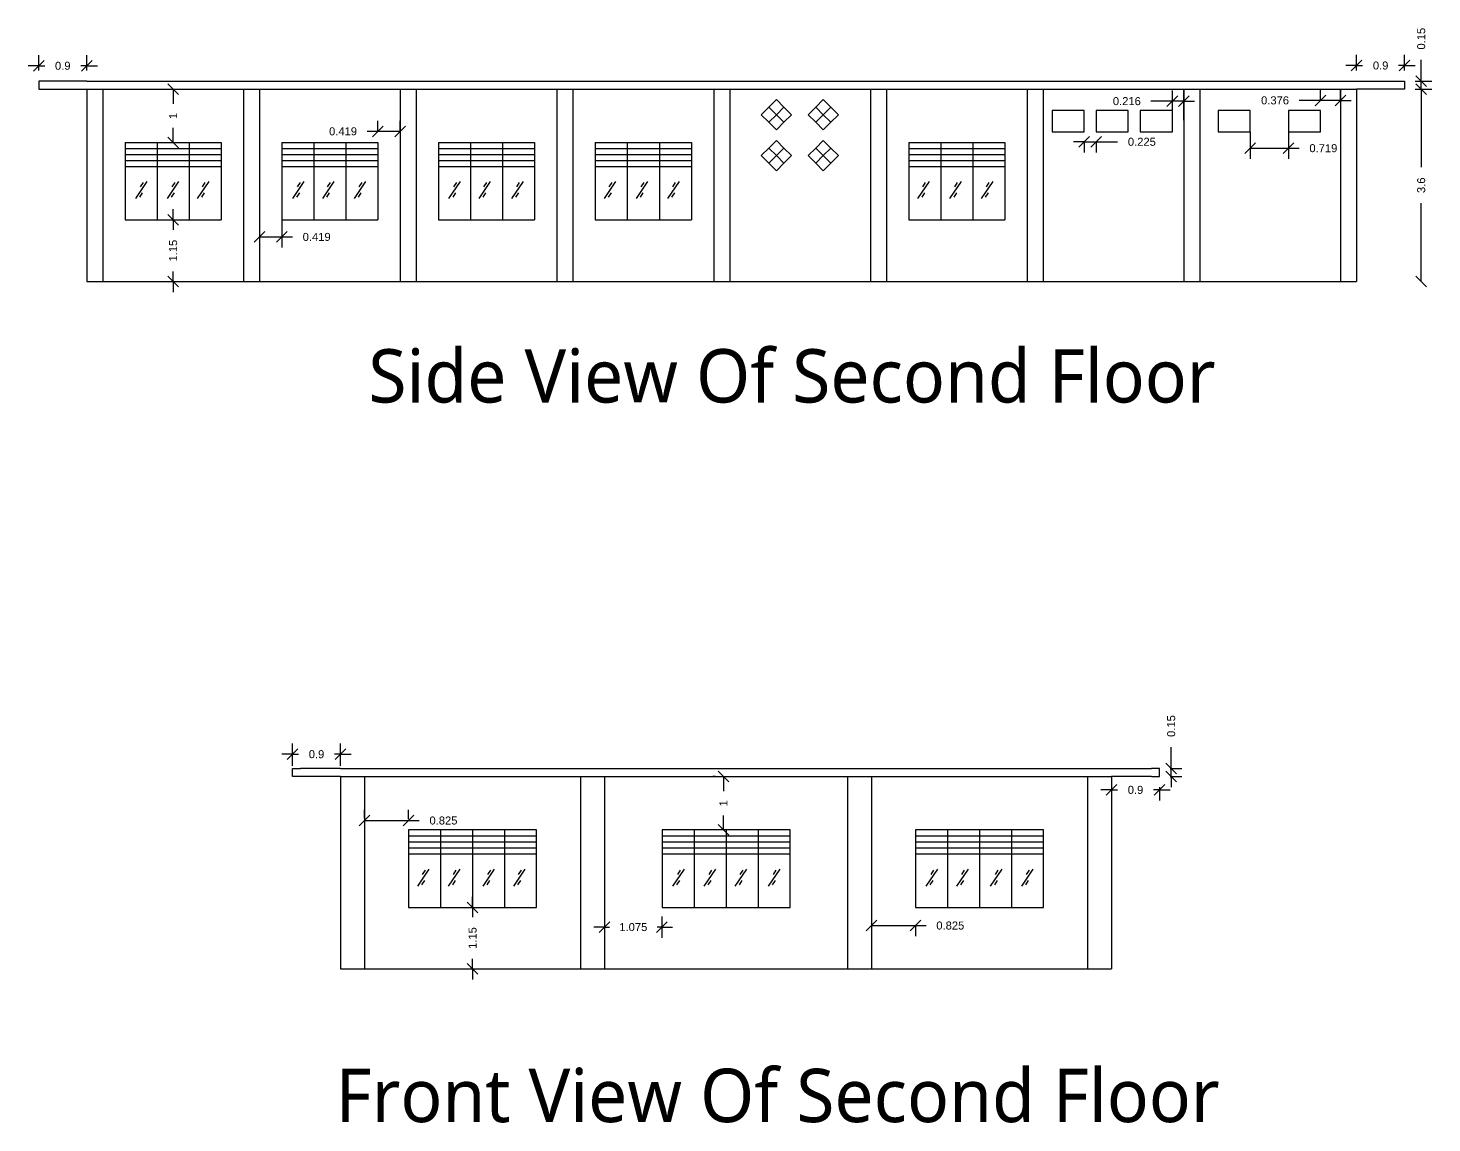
# Model space of a CAD drawing. Header units: millimetres. Extents: x 53849.2 to 53875.5, y 20238 to 20281.9.
# Drawn here: x 53849.21 to 53875.52, y 20237.97 to 20258.48 of the extents above; entities that cross this region are included whole.
import ezdxf

# ---------------------------------------------------------------- set-up
doc = ezdxf.new("R2010")
doc.units = ezdxf.units.MM
doc.styles.add('Annotative', font='arial.ttf')
doc.styles.get("Standard").update_dxf_attribs({"font": 'arial.ttf'})
doc.dimstyles.new('Dim 2', dxfattribs={"dimtxt": 0.15, "dimasz": 0.2, "dimexe": 0.2, "dimexo": 0.2, "dimgap": 0.2, "dimtad": 0, "dimdec": 3, "dimdsep": 46, "dimtxsty": 'Annotative', "dimblk": 'OBLIQUE', "dimcen": 1, "dimadec": 0, "dimazin": 0, "dimtfac": 1, "dimtdec": 3, "dimtmove": 0, "dimatfit": 3, "dimfxl": 1, "dimarcsym": 0})

# ---------------------------------------------------------------- blocks, each defined once
blk = doc.blocks.new('_Oblique')
at = {"color": 0, "linetype": 'ByBlock', "lineweight": -2}
blk.add_line((-0.5, -0.5), (0.5, 0.5), dxfattribs=at)
blk = doc.blocks.new('*D83')
at = {"color": 0, "lineweight": -2, "transparency": 16777216}
for p, q in [((53851.925, 20254.882), (53851.925, 20255.082)), ((53851.925, 20254.882), (53851.925, 20254.696)), ((53851.925, 20253.732), (53851.925, 20253.919)), ((53851.925, 20253.732), (53851.925, 20253.532))]:
    blk.add_line(p, q, dxfattribs=at)
at = {"layer": 'Defpoints', "color": 0, "transparency": 16777216}
for p in [(53851.925, 20254.882), (53851.925, 20253.732), (53851.925, 20253.732)]:
    blk.add_point(p, dxfattribs=at)
at = {"color": 0, "lineweight": -2, "transparency": 16777216, "xscale": 0.2, "yscale": 0.2, "zscale": 0.2}
for p, rotation in [((53851.925, 20254.882), 270), ((53851.925, 20253.732), 90)]:
    blk.add_blockref('_Oblique', p, dxfattribs=dict(at, rotation=rotation))
at = {"color": 0, "transparency": 16777216, "insert": (53851.925, 20254.307), "char_height": 0.15, "attachment_point": 5, "rotation": 90, "style": 'Annotative'}
blk.add_mtext('1.15', dxfattribs=at)
blk = doc.blocks.new('*D66')
at = {"color": 0, "lineweight": -2, "transparency": 16777216}
for p, q in [((53851.925, 20257.332), (53851.925, 20257.06)), ((53851.925, 20256.332), (53851.925, 20256.605))]:
    blk.add_line(p, q, dxfattribs=at)
at = {"layer": 'Defpoints', "color": 0, "transparency": 16777216}
for p in [(53851.925, 20257.332), (53851.925, 20257.332), (53851.925, 20256.332)]:
    blk.add_point(p, dxfattribs=at)
at = {"color": 0, "lineweight": -2, "transparency": 16777216, "xscale": 0.2, "yscale": 0.2, "zscale": 0.2}
for p, rotation in [((53851.925, 20257.332), 90), ((53851.925, 20256.332), 270)]:
    blk.add_blockref('_Oblique', p, dxfattribs=dict(at, rotation=rotation))
at = {"color": 0, "transparency": 16777216, "insert": (53851.925, 20256.832), "char_height": 0.15, "attachment_point": 5, "rotation": 90, "style": 'Annotative'}
blk.add_mtext('1', dxfattribs=at)
blk = doc.blocks.new('*D67')
at = {"color": 0, "lineweight": -2, "transparency": 16777216}
for p, q in [((53849.406, 20257.682), (53849.406, 20257.97)), ((53850.306, 20257.682), (53850.306, 20257.97)), ((53849.406, 20257.77), (53849.206, 20257.77)), ((53849.406, 20257.77), (53849.519, 20257.77)), ((53850.306, 20257.77), (53850.193, 20257.77)), ((53850.306, 20257.77), (53850.506, 20257.77))]:
    blk.add_line(p, q, dxfattribs=at)
at = {"layer": 'Defpoints', "color": 0, "transparency": 16777216}
for p in [(53849.406, 20257.77), (53849.406, 20257.482), (53850.306, 20257.482)]:
    blk.add_point(p, dxfattribs=at)
at = {"color": 0, "lineweight": -2, "transparency": 16777216, "xscale": 0.2, "yscale": 0.2, "zscale": 0.2}
blk.add_blockref('_Oblique', (53849.406, 20257.77), dxfattribs=at)
at = {"color": 0, "lineweight": -2, "transparency": 16777216, "xscale": 0.2, "yscale": 0.2, "zscale": 0.2, "rotation": 180}
blk.add_blockref('_Oblique', (53850.306, 20257.77), dxfattribs=at)
at = {"color": 0, "transparency": 16777216, "insert": (53849.856, 20257.77), "char_height": 0.15, "attachment_point": 5, "style": 'Annotative'}
blk.add_mtext('0.9', dxfattribs=at)
blk = doc.blocks.new('*D68')
at = {"color": 0, "lineweight": -2, "transparency": 16777216}
for p, q in [((53874.106, 20257.682), (53874.106, 20257.975)), ((53875.006, 20257.682), (53875.006, 20257.975)), ((53874.106, 20257.775), (53873.906, 20257.775)), ((53874.106, 20257.775), (53874.219, 20257.775)), ((53875.006, 20257.775), (53874.893, 20257.775)), ((53875.006, 20257.775), (53875.206, 20257.775))]:
    blk.add_line(p, q, dxfattribs=at)
at = {"layer": 'Defpoints', "color": 0, "transparency": 16777216}
for p in [(53875.006, 20257.775), (53874.106, 20257.482), (53875.006, 20257.482)]:
    blk.add_point(p, dxfattribs=at)
at = {"color": 0, "lineweight": -2, "transparency": 16777216, "xscale": 0.2, "yscale": 0.2, "zscale": 0.2}
blk.add_blockref('_Oblique', (53874.106, 20257.775), dxfattribs=at)
at = {"color": 0, "lineweight": -2, "transparency": 16777216, "xscale": 0.2, "yscale": 0.2, "zscale": 0.2, "rotation": 180}
blk.add_blockref('_Oblique', (53875.006, 20257.775), dxfattribs=at)
at = {"color": 0, "transparency": 16777216, "insert": (53874.556, 20257.775), "char_height": 0.15, "attachment_point": 5, "style": 'Annotative'}
blk.add_mtext('0.9', dxfattribs=at)
blk = doc.blocks.new('*D69')
at = {"color": 0, "lineweight": -2, "transparency": 16777216}
for p, q in [((53875.317, 20257.482), (53875.317, 20257.882)), ((53875.206, 20257.482), (53875.517, 20257.482)), ((53875.317, 20257.332), (53875.317, 20257.482)), ((53875.206, 20257.332), (53875.517, 20257.332)), ((53875.317, 20257.332), (53875.317, 20257.132))]:
    blk.add_line(p, q, dxfattribs=at)
at = {"layer": 'Defpoints', "color": 0, "transparency": 16777216}
for p in [(53875.006, 20257.482), (53875.317, 20257.482), (53875.006, 20257.332)]:
    blk.add_point(p, dxfattribs=at)
at = {"color": 0, "lineweight": -2, "transparency": 16777216, "xscale": 0.2, "yscale": 0.2, "zscale": 0.2}
for p, rotation in [((53875.317, 20257.482), 270), ((53875.317, 20257.332), 90)]:
    blk.add_blockref('_Oblique', p, dxfattribs=dict(at, rotation=rotation))
at = {"color": 0, "transparency": 16777216, "insert": (53875.317, 20258.278), "char_height": 0.15, "attachment_point": 5, "rotation": 90, "style": 'Annotative'}
blk.add_mtext('0.15', dxfattribs=at)
blk = doc.blocks.new('*D49')
at = {"color": 0, "lineweight": -2, "transparency": 16777216}
for p, q in [((53875.317, 20257.332), (53875.317, 20255.869)), ((53875.317, 20253.732), (53875.317, 20255.196))]:
    blk.add_line(p, q, dxfattribs=at)
at = {"layer": 'Defpoints', "color": 0, "transparency": 16777216}
for p in [(53875.317, 20257.332), (53875.317, 20253.732), (53875.317, 20253.732)]:
    blk.add_point(p, dxfattribs=at)
at = {"color": 0, "lineweight": -2, "transparency": 16777216, "xscale": 0.2, "yscale": 0.2, "zscale": 0.2}
for p, rotation in [((53875.317, 20257.332), 90), ((53875.317, 20253.732), 270)]:
    blk.add_blockref('_Oblique', p, dxfattribs=dict(at, rotation=rotation))
at = {"color": 0, "transparency": 16777216, "insert": (53875.317, 20255.532), "char_height": 0.15, "attachment_point": 5, "rotation": 90, "style": 'Annotative'}
blk.add_mtext('3.6', dxfattribs=at)
blk = doc.blocks.new('*D70')
at = {"color": 0, "lineweight": -2, "transparency": 16777216}
for p, q in [((53853.543, 20255.682), (53853.543, 20254.364)), ((53853.962, 20255.682), (53853.962, 20254.364)), ((53853.543, 20254.564), (53853.962, 20254.564)), ((53853.962, 20254.564), (53854.162, 20254.564))]:
    blk.add_line(p, q, dxfattribs=at)
at = {"layer": 'Defpoints', "color": 0, "transparency": 16777216}
for p in [(53853.543, 20255.882), (53853.962, 20255.882), (53853.962, 20254.564)]:
    blk.add_point(p, dxfattribs=at)
at = {"color": 0, "lineweight": -2, "transparency": 16777216, "xscale": 0.2, "yscale": 0.2, "zscale": 0.2, "rotation": 180}
blk.add_blockref('_Oblique', (53853.543, 20254.564), dxfattribs=at)
at = {"color": 0, "lineweight": -2, "transparency": 16777216, "xscale": 0.2, "yscale": 0.2, "zscale": 0.2}
blk.add_blockref('_Oblique', (53853.962, 20254.564), dxfattribs=at)
at = {"color": 0, "transparency": 16777216, "insert": (53854.615, 20254.564), "char_height": 0.15, "attachment_point": 5, "style": 'Annotative'}
blk.add_mtext('0.419', dxfattribs=at)
blk = doc.blocks.new('*D71')
at = {"color": 0, "lineweight": -2, "transparency": 16777216}
for p, q in [((53855.762, 20256.532), (53855.762, 20256.742)), ((53856.181, 20256.538), (53856.181, 20256.742)), ((53855.762, 20256.542), (53855.562, 20256.542)), ((53856.181, 20256.542), (53855.762, 20256.542))]:
    blk.add_line(p, q, dxfattribs=at)
at = {"layer": 'Defpoints', "color": 0, "transparency": 16777216}
for p in [(53855.762, 20256.542), (53855.762, 20256.332), (53856.181, 20256.338)]:
    blk.add_point(p, dxfattribs=at)
at = {"color": 0, "lineweight": -2, "transparency": 16777216, "xscale": 0.2, "yscale": 0.2, "zscale": 0.2, "rotation": 180}
blk.add_blockref('_Oblique', (53855.762, 20256.542), dxfattribs=at)
at = {"color": 0, "lineweight": -2, "transparency": 16777216, "xscale": 0.2, "yscale": 0.2, "zscale": 0.2}
blk.add_blockref('_Oblique', (53856.181, 20256.542), dxfattribs=at)
at = {"color": 0, "transparency": 16777216, "insert": (53855.109, 20256.542), "char_height": 0.15, "attachment_point": 5, "style": 'Annotative'}
blk.add_mtext('0.419', dxfattribs=at)
blk = doc.blocks.new('*D72')
at = {"color": 0, "lineweight": -2, "transparency": 16777216}
for p, q in [((53869.002, 20256.346), (53868.802, 20256.346)), ((53869.002, 20256.346), (53869.227, 20256.346)), ((53869.002, 20256.332), (53869.002, 20256.146)), ((53869.227, 20256.346), (53869.627, 20256.346)), ((53869.227, 20256.332), (53869.227, 20256.146))]:
    blk.add_line(p, q, dxfattribs=at)
at = {"layer": 'Defpoints', "color": 0, "transparency": 16777216}
for p in [(53869.002, 20256.532), (53869.227, 20256.532), (53869.227, 20256.346)]:
    blk.add_point(p, dxfattribs=at)
at = {"color": 0, "lineweight": -2, "transparency": 16777216, "xscale": 0.2, "yscale": 0.2, "zscale": 0.2}
blk.add_blockref('_Oblique', (53869.002, 20256.346), dxfattribs=at)
at = {"color": 0, "lineweight": -2, "transparency": 16777216, "xscale": 0.2, "yscale": 0.2, "zscale": 0.2, "rotation": 180}
blk.add_blockref('_Oblique', (53869.227, 20256.346), dxfattribs=at)
at = {"color": 0, "transparency": 16777216, "insert": (53870.081, 20256.346), "char_height": 0.15, "attachment_point": 5, "style": 'Annotative'}
blk.add_mtext('0.225', dxfattribs=at)
blk = doc.blocks.new('*D73')
at = {"color": 0, "lineweight": -2, "transparency": 16777216}
for p, q in [((53870.652, 20257.107), (53870.252, 20257.107)), ((53870.652, 20256.732), (53870.652, 20257.307)), ((53870.868, 20257.107), (53870.652, 20257.107)), ((53870.868, 20256.75), (53870.868, 20257.307)), ((53870.868, 20257.107), (53871.068, 20257.107))]:
    blk.add_line(p, q, dxfattribs=at)
at = {"layer": 'Defpoints', "color": 0, "transparency": 16777216}
for p in [(53870.652, 20257.107), (53870.652, 20256.532), (53870.868, 20256.55)]:
    blk.add_point(p, dxfattribs=at)
at = {"color": 0, "lineweight": -2, "transparency": 16777216, "xscale": 0.2, "yscale": 0.2, "zscale": 0.2}
blk.add_blockref('_Oblique', (53870.652, 20257.107), dxfattribs=at)
at = {"color": 0, "lineweight": -2, "transparency": 16777216, "xscale": 0.2, "yscale": 0.2, "zscale": 0.2, "rotation": 180}
blk.add_blockref('_Oblique', (53870.868, 20257.107), dxfattribs=at)
at = {"color": 0, "transparency": 16777216, "insert": (53869.799, 20257.107), "char_height": 0.15, "attachment_point": 5, "style": 'Annotative'}
blk.add_mtext('0.216', dxfattribs=at)
blk = doc.blocks.new('*D74')
at = {"color": 0, "lineweight": -2, "transparency": 16777216}
for p, q in [((53872.111, 20256.532), (53872.111, 20256.026)), ((53872.83, 20256.532), (53872.83, 20256.026)), ((53872.111, 20256.226), (53872.83, 20256.226)), ((53872.83, 20256.226), (53873.03, 20256.226))]:
    blk.add_line(p, q, dxfattribs=at)
at = {"layer": 'Defpoints', "color": 0, "transparency": 16777216}
for p in [(53872.111, 20256.732), (53872.83, 20256.732), (53872.83, 20256.226)]:
    blk.add_point(p, dxfattribs=at)
at = {"color": 0, "lineweight": -2, "transparency": 16777216, "xscale": 0.2, "yscale": 0.2, "zscale": 0.2, "rotation": 180}
blk.add_blockref('_Oblique', (53872.111, 20256.226), dxfattribs=at)
at = {"color": 0, "lineweight": -2, "transparency": 16777216, "xscale": 0.2, "yscale": 0.2, "zscale": 0.2}
blk.add_blockref('_Oblique', (53872.83, 20256.226), dxfattribs=at)
at = {"color": 0, "transparency": 16777216, "insert": (53873.483, 20256.226), "char_height": 0.15, "attachment_point": 5, "style": 'Annotative'}
blk.add_mtext('0.719', dxfattribs=at)
blk = doc.blocks.new('*D75')
at = {"color": 0, "lineweight": -2, "transparency": 16777216}
for p, q in [((53873.43, 20257.122), (53873.03, 20257.122)), ((53873.43, 20257.132), (53873.43, 20257.322)), ((53873.806, 20257.122), (53873.43, 20257.122)), ((53873.806, 20257.132), (53873.806, 20257.322)), ((53873.806, 20257.122), (53874.006, 20257.122))]:
    blk.add_line(p, q, dxfattribs=at)
at = {"layer": 'Defpoints', "color": 0, "transparency": 16777216}
for p in [(53873.43, 20257.122), (53873.43, 20256.932), (53873.806, 20256.932)]:
    blk.add_point(p, dxfattribs=at)
at = {"color": 0, "lineweight": -2, "transparency": 16777216, "xscale": 0.2, "yscale": 0.2, "zscale": 0.2}
blk.add_blockref('_Oblique', (53873.43, 20257.122), dxfattribs=at)
at = {"color": 0, "lineweight": -2, "transparency": 16777216, "xscale": 0.2, "yscale": 0.2, "zscale": 0.2, "rotation": 180}
blk.add_blockref('_Oblique', (53873.806, 20257.122), dxfattribs=at)
at = {"color": 0, "transparency": 16777216, "insert": (53872.577, 20257.122), "char_height": 0.15, "attachment_point": 5, "style": 'Annotative'}
blk.add_mtext('0.376', dxfattribs=at)
blk = doc.blocks.new('*D76')
at = {"color": 0, "lineweight": -2, "transparency": 16777216}
for p, q in [((53857.537, 20242.006), (53857.537, 20242.206)), ((53857.537, 20242.006), (53857.537, 20241.82)), ((53857.537, 20240.856), (53857.537, 20241.043)), ((53857.537, 20240.856), (53857.537, 20240.656))]:
    blk.add_line(p, q, dxfattribs=at)
at = {"layer": 'Defpoints', "color": 0, "transparency": 16777216}
for p in [(53857.537, 20242.006), (53857.537, 20240.856), (53857.537, 20240.856)]:
    blk.add_point(p, dxfattribs=at)
at = {"color": 0, "lineweight": -2, "transparency": 16777216, "xscale": 0.2, "yscale": 0.2, "zscale": 0.2}
for p, rotation in [((53857.537, 20242.006), 270), ((53857.537, 20240.856), 90)]:
    blk.add_blockref('_Oblique', p, dxfattribs=dict(at, rotation=rotation))
at = {"color": 0, "transparency": 16777216, "insert": (53857.537, 20241.431), "char_height": 0.15, "attachment_point": 5, "rotation": 90, "style": 'Annotative'}
blk.add_mtext('1.15', dxfattribs=at)
blk = doc.blocks.new('*D79')
at = {"color": 0, "lineweight": -2, "transparency": 16777216}
for p, q in [((53855.512, 20243.675), (53855.512, 20243.832)), ((53856.337, 20243.656), (53856.337, 20243.832)), ((53855.512, 20243.632), (53856.337, 20243.632)), ((53856.337, 20243.632), (53856.537, 20243.632))]:
    blk.add_line(p, q, dxfattribs=at)
at = {"layer": 'Defpoints', "color": 0, "transparency": 16777216}
for p in [(53855.512, 20243.475), (53856.337, 20243.632), (53856.337, 20243.456)]:
    blk.add_point(p, dxfattribs=at)
at = {"color": 0, "lineweight": -2, "transparency": 16777216, "xscale": 0.2, "yscale": 0.2, "zscale": 0.2, "rotation": 180}
blk.add_blockref('_Oblique', (53855.512, 20243.632), dxfattribs=at)
at = {"color": 0, "lineweight": -2, "transparency": 16777216, "xscale": 0.2, "yscale": 0.2, "zscale": 0.2}
blk.add_blockref('_Oblique', (53856.337, 20243.632), dxfattribs=at)
at = {"color": 0, "transparency": 16777216, "insert": (53856.991, 20243.632), "char_height": 0.15, "attachment_point": 5, "style": 'Annotative'}
blk.add_mtext('0.825', dxfattribs=at)
blk = doc.blocks.new('*D80')
at = {"color": 0, "lineweight": -2, "transparency": 16777216}
for p, q in [((53854.162, 20244.656), (53854.162, 20245.074)), ((53855.062, 20244.656), (53855.062, 20245.074)), ((53854.162, 20244.874), (53853.962, 20244.874)), ((53854.162, 20244.874), (53854.276, 20244.874)), ((53855.062, 20244.874), (53854.949, 20244.874)), ((53855.062, 20244.874), (53855.262, 20244.874))]:
    blk.add_line(p, q, dxfattribs=at)
at = {"layer": 'Defpoints', "color": 0, "transparency": 16777216}
for p in [(53854.162, 20244.874), (53854.162, 20244.456), (53855.062, 20244.456)]:
    blk.add_point(p, dxfattribs=at)
at = {"color": 0, "lineweight": -2, "transparency": 16777216, "xscale": 0.2, "yscale": 0.2, "zscale": 0.2}
blk.add_blockref('_Oblique', (53854.162, 20244.874), dxfattribs=at)
at = {"color": 0, "lineweight": -2, "transparency": 16777216, "xscale": 0.2, "yscale": 0.2, "zscale": 0.2, "rotation": 180}
blk.add_blockref('_Oblique', (53855.062, 20244.874), dxfattribs=at)
at = {"color": 0, "transparency": 16777216, "insert": (53854.612, 20244.874), "char_height": 0.15, "attachment_point": 5, "style": 'Annotative'}
blk.add_mtext('0.9', dxfattribs=at)
blk = doc.blocks.new('*D81')
at = {"color": 0, "lineweight": -2, "transparency": 16777216}
for p, q in [((53869.512, 20244.206), (53869.312, 20244.206)), ((53869.512, 20244.256), (53869.512, 20244.006)), ((53869.512, 20244.206), (53869.626, 20244.206)), ((53870.412, 20244.206), (53870.299, 20244.206)), ((53870.412, 20244.256), (53870.412, 20244.006)), ((53870.412, 20244.206), (53870.612, 20244.206))]:
    blk.add_line(p, q, dxfattribs=at)
at = {"layer": 'Defpoints', "color": 0, "transparency": 16777216}
for p in [(53869.512, 20244.456), (53870.412, 20244.456), (53870.412, 20244.206)]:
    blk.add_point(p, dxfattribs=at)
at = {"color": 0, "lineweight": -2, "transparency": 16777216, "xscale": 0.2, "yscale": 0.2, "zscale": 0.2}
blk.add_blockref('_Oblique', (53869.512, 20244.206), dxfattribs=at)
at = {"color": 0, "lineweight": -2, "transparency": 16777216, "xscale": 0.2, "yscale": 0.2, "zscale": 0.2, "rotation": 180}
blk.add_blockref('_Oblique', (53870.412, 20244.206), dxfattribs=at)
at = {"color": 0, "transparency": 16777216, "insert": (53869.962, 20244.206), "char_height": 0.15, "attachment_point": 5, "style": 'Annotative'}
blk.add_mtext('0.9', dxfattribs=at)
blk = doc.blocks.new('*D82')
at = {"color": 0, "lineweight": -2, "transparency": 16777216}
for p, q in [((53870.631, 20244.606), (53870.631, 20245.006)), ((53870.612, 20244.606), (53870.831, 20244.606)), ((53870.631, 20244.456), (53870.631, 20244.606)), ((53870.612, 20244.456), (53870.831, 20244.456)), ((53870.631, 20244.456), (53870.631, 20244.256))]:
    blk.add_line(p, q, dxfattribs=at)
at = {"layer": 'Defpoints', "color": 0, "transparency": 16777216}
for p in [(53870.412, 20244.606), (53870.631, 20244.606), (53870.412, 20244.456)]:
    blk.add_point(p, dxfattribs=at)
at = {"color": 0, "lineweight": -2, "transparency": 16777216, "xscale": 0.2, "yscale": 0.2, "zscale": 0.2}
for p, rotation in [((53870.631, 20244.606), 270), ((53870.631, 20244.456), 90)]:
    blk.add_blockref('_Oblique', p, dxfattribs=dict(at, rotation=rotation))
at = {"color": 0, "transparency": 16777216, "insert": (53870.631, 20245.402), "char_height": 0.15, "attachment_point": 5, "rotation": 90, "style": 'Annotative'}
blk.add_mtext('0.15', dxfattribs=at)
blk = doc.blocks.new('*D86')
at = {"color": 0, "lineweight": -2, "transparency": 16777216}
for p, q in [((53862.087, 20244.456), (53862.038, 20244.456)), ((53862.238, 20244.456), (53862.238, 20244.184)), ((53862.238, 20243.456), (53862.238, 20243.729)), ((53862.087, 20243.456), (53862.038, 20243.456))]:
    blk.add_line(p, q, dxfattribs=at)
at = {"layer": 'Defpoints', "color": 0, "transparency": 16777216}
for p in [(53862.238, 20244.456), (53862.287, 20244.456), (53862.287, 20243.456)]:
    blk.add_point(p, dxfattribs=at)
at = {"color": 0, "lineweight": -2, "transparency": 16777216, "xscale": 0.2, "yscale": 0.2, "zscale": 0.2}
for p, rotation in [((53862.238, 20244.456), 90), ((53862.238, 20243.456), 270)]:
    blk.add_blockref('_Oblique', p, dxfattribs=dict(at, rotation=rotation))
at = {"color": 0, "transparency": 16777216, "insert": (53862.238, 20243.956), "char_height": 0.15, "attachment_point": 5, "rotation": 90, "style": 'Annotative'}
blk.add_mtext('1', dxfattribs=at)
blk = doc.blocks.new('*D87')
at = {"color": 0, "lineweight": -2, "transparency": 16777216}
for p, q in [((53860.012, 20241.837), (53860.012, 20241.436)), ((53861.087, 20241.837), (53861.087, 20241.436)), ((53860.012, 20241.636), (53859.812, 20241.636)), ((53860.012, 20241.636), (53860.103, 20241.636)), ((53861.087, 20241.636), (53860.996, 20241.636)), ((53861.087, 20241.636), (53861.287, 20241.636))]:
    blk.add_line(p, q, dxfattribs=at)
at = {"layer": 'Defpoints', "color": 0, "transparency": 16777216}
for p in [(53860.012, 20242.037), (53861.087, 20242.037), (53861.087, 20241.636)]:
    blk.add_point(p, dxfattribs=at)
at = {"color": 0, "lineweight": -2, "transparency": 16777216, "xscale": 0.2, "yscale": 0.2, "zscale": 0.2}
blk.add_blockref('_Oblique', (53860.012, 20241.636), dxfattribs=at)
at = {"color": 0, "lineweight": -2, "transparency": 16777216, "xscale": 0.2, "yscale": 0.2, "zscale": 0.2, "rotation": 180}
blk.add_blockref('_Oblique', (53861.087, 20241.636), dxfattribs=at)
at = {"color": 0, "transparency": 16777216, "insert": (53860.55, 20241.636), "char_height": 0.15, "attachment_point": 5, "style": 'Annotative'}
blk.add_mtext('1.075', dxfattribs=at)
blk = doc.blocks.new('*D88')
at = {"color": 0, "lineweight": -2, "transparency": 16777216}
for p, q in [((53865.012, 20241.665), (53865.837, 20241.665)), ((53865.012, 20241.641), (53865.012, 20241.465)), ((53865.837, 20241.665), (53866.037, 20241.665)), ((53865.837, 20241.651), (53865.837, 20241.465))]:
    blk.add_line(p, q, dxfattribs=at)
at = {"layer": 'Defpoints', "color": 0, "transparency": 16777216}
for p in [(53865.012, 20241.841), (53865.837, 20241.851), (53865.837, 20241.665)]:
    blk.add_point(p, dxfattribs=at)
at = {"color": 0, "lineweight": -2, "transparency": 16777216, "xscale": 0.2, "yscale": 0.2, "zscale": 0.2, "rotation": 180}
blk.add_blockref('_Oblique', (53865.012, 20241.665), dxfattribs=at)
at = {"color": 0, "lineweight": -2, "transparency": 16777216, "xscale": 0.2, "yscale": 0.2, "zscale": 0.2}
blk.add_blockref('_Oblique', (53865.837, 20241.665), dxfattribs=at)
at = {"color": 0, "transparency": 16777216, "insert": (53866.491, 20241.665), "char_height": 0.15, "attachment_point": 5, "style": 'Annotative'}
blk.add_mtext('0.825', dxfattribs=at)

msp = doc.modelspace()

# ---------------------------------------------------------------- linework, layer by layer
for p, q in [((53850.306, 20257.4822), (53849.406, 20257.4822)), ((53849.406, 20257.4822), (53849.406, 20257.3322)), ((53850.306, 20257.4822), (53874.106, 20257.4822)), ((53874.106, 20257.4822), (53875.006, 20257.4822)), ((53875.006, 20257.4822), (53875.006, 20257.3322)), ((53849.406, 20257.3322), (53850.306, 20257.3322)), ((53850.306, 20257.3322), (53850.306, 20253.7322)), ((53850.306, 20257.3322), (53874.106, 20257.3322)), ((53850.606, 20257.3322), (53850.606, 20253.7322)), ((53853.2435, 20257.3322), (53853.2435, 20253.7322)), ((53853.5435, 20257.3322), (53853.5435, 20253.7322)), ((53856.181, 20257.3322), (53856.181, 20253.7322)), ((53856.481, 20257.3322), (53856.481, 20253.7322)), ((53859.1185, 20257.3322), (53859.1185, 20253.7322)), ((53859.4185, 20257.3322), (53859.4185, 20253.7322)), ((53862.056, 20257.3322), (53862.056, 20253.7322)), ((53862.356, 20257.3322), (53862.356, 20253.7322)), ((53864.9935, 20257.3322), (53864.9935, 20253.7322)), ((53865.2935, 20257.3322), (53865.2935, 20253.7322)), ((53867.931, 20257.3322), (53867.931, 20253.7322)), ((53868.231, 20257.3322), (53868.231, 20253.7322)), ((53870.8685, 20257.3322), (53870.8685, 20253.7322)), ((53871.1685, 20257.3322), (53871.1685, 20253.7322)), ((53873.806, 20257.3322), (53873.806, 20253.7322)), ((53874.106, 20257.3322), (53874.106, 20253.7322)), ((53875.006, 20257.3322), (53874.106, 20257.3322)), ((53851.0247, 20256.3322), (53852.8247, 20256.3322)), ((53851.0247, 20256.3322), (53851.0247, 20254.8822)), ((53851.6247, 20256.3322), (53851.6247, 20254.8822)), ((53852.2247, 20256.3322), (53852.2247, 20254.8822)), ((53852.8247, 20256.3322), (53852.8247, 20254.8822)), ((53853.9622, 20256.3322), (53855.7622, 20256.3322)), ((53853.9622, 20256.3322), (53853.9622, 20254.8822)), ((53854.5622, 20256.3322), (53854.5622, 20254.8822)), ((53855.1622, 20256.3322), (53855.1622, 20254.8822)), ((53855.7622, 20256.3322), (53855.7622, 20254.8822)), ((53856.8997, 20256.3322), (53858.6997, 20256.3322)), ((53856.8997, 20256.3322), (53856.8997, 20254.8822)), ((53857.4997, 20256.3322), (53857.4997, 20254.8822)), ((53858.0997, 20256.3322), (53858.0997, 20254.8822)), ((53858.6997, 20256.3322), (53858.6997, 20254.8822)), ((53859.8372, 20256.3322), (53861.6372, 20256.3322)), ((53859.8372, 20256.3322), (53859.8372, 20254.8822)), ((53860.4372, 20256.3322), (53860.4372, 20254.8822)), ((53861.0372, 20256.3322), (53861.0372, 20254.8822)), ((53861.6372, 20256.3322), (53861.6372, 20254.8822)), ((53865.7122, 20256.3322), (53867.5122, 20256.3322)), ((53865.7122, 20256.3322), (53865.7122, 20254.8822)), ((53866.3122, 20256.3322), (53866.3122, 20254.8822)), ((53866.9122, 20256.3322), (53866.9122, 20254.8822)), ((53867.5122, 20256.3322), (53867.5122, 20254.8822)), ((53851.0247, 20256.2197), (53852.8247, 20256.2197)), ((53851.0247, 20256.1072), (53852.8247, 20256.1072)), ((53853.9622, 20256.2197), (53855.7622, 20256.2197)), ((53853.9622, 20256.1072), (53855.7622, 20256.1072)), ((53856.8997, 20256.2197), (53858.6997, 20256.2197)), ((53856.8997, 20256.1072), (53858.6997, 20256.1072)), ((53859.8372, 20256.2197), (53861.6372, 20256.2197)), ((53859.8372, 20256.1072), (53861.6372, 20256.1072)), ((53865.7122, 20256.2197), (53867.5122, 20256.2197)), ((53865.7122, 20256.1072), (53867.5122, 20256.1072)), ((53851.0247, 20255.9947), (53852.8247, 20255.9947)), ((53851.0247, 20255.8822), (53852.8247, 20255.8822)), ((53853.9622, 20255.9947), (53855.7622, 20255.9947)), ((53853.9622, 20255.8822), (53855.7622, 20255.8822)), ((53856.8997, 20255.9947), (53858.6997, 20255.9947)), ((53856.8997, 20255.8822), (53858.6997, 20255.8822)), ((53859.8372, 20255.9947), (53861.6372, 20255.9947)), ((53859.8372, 20255.8822), (53861.6372, 20255.8822)), ((53865.7122, 20255.9947), (53867.5122, 20255.9947)), ((53865.7122, 20255.8822), (53867.5122, 20255.8822)), ((53851.2232, 20255.2814), (53851.4383, 20255.603)), ((53851.3134, 20255.5026), (53851.3672, 20255.583)), ((53851.8177, 20255.2814), (53852.0327, 20255.603)), ((53851.9079, 20255.5026), (53851.9617, 20255.583)), ((53852.3835, 20255.2814), (53852.5985, 20255.603)), ((53852.4737, 20255.5026), (53852.5275, 20255.583)), ((53854.1665, 20255.2814), (53854.3816, 20255.603)), ((53854.2567, 20255.5026), (53854.3105, 20255.583)), ((53854.7284, 20255.2814), (53854.9434, 20255.603)), ((53854.8186, 20255.5026), (53854.8723, 20255.583)), ((53855.3208, 20255.2814), (53855.5359, 20255.603)), ((53855.411, 20255.5026), (53855.4648, 20255.583)), ((53857.095, 20255.2814), (53857.3101, 20255.603)), ((53857.1852, 20255.5026), (53857.239, 20255.583)), ((53857.658, 20255.2814), (53857.873, 20255.603)), ((53857.7482, 20255.5026), (53857.8019, 20255.583)), ((53858.2739, 20255.2814), (53858.4889, 20255.603)), ((53858.3641, 20255.5026), (53858.4178, 20255.583)), ((53860.008, 20255.2814), (53860.223, 20255.603)), ((53860.0982, 20255.5026), (53860.1519, 20255.583)), ((53860.6068, 20255.2814), (53860.8219, 20255.603)), ((53860.697, 20255.5026), (53860.7508, 20255.583)), ((53861.197, 20255.2814), (53861.4121, 20255.603)), ((53861.2872, 20255.5026), (53861.341, 20255.583)), ((53865.8847, 20255.2814), (53866.0997, 20255.603)), ((53865.9749, 20255.5026), (53866.0286, 20255.583)), ((53866.4844, 20255.2814), (53866.6994, 20255.603)), ((53866.5746, 20255.5026), (53866.6283, 20255.583)), ((53867.0767, 20255.2814), (53867.2918, 20255.603)), ((53867.1669, 20255.5026), (53867.2207, 20255.583)), ((53851.2995, 20255.3093), (53851.3532, 20255.3898)), ((53851.8939, 20255.3093), (53851.9477, 20255.3898)), ((53852.4597, 20255.3093), (53852.5135, 20255.3898)), ((53854.2428, 20255.3093), (53854.2965, 20255.3898)), ((53854.8046, 20255.3093), (53854.8584, 20255.3898)), ((53855.3971, 20255.3093), (53855.4509, 20255.3898)), ((53857.1713, 20255.3093), (53857.225, 20255.3898)), ((53857.7342, 20255.3093), (53857.788, 20255.3898)), ((53858.3501, 20255.3093), (53858.4039, 20255.3898)), ((53860.0842, 20255.3093), (53860.138, 20255.3898)), ((53860.6831, 20255.3093), (53860.7369, 20255.3898)), ((53861.2733, 20255.3093), (53861.327, 20255.3898)), ((53865.9609, 20255.3093), (53866.0147, 20255.3898)), ((53866.5606, 20255.3093), (53866.6144, 20255.3898)), ((53867.153, 20255.3093), (53867.2067, 20255.3898)), ((53851.0247, 20254.8822), (53852.8247, 20254.8822)), ((53853.9622, 20254.8822), (53855.7622, 20254.8822)), ((53856.8997, 20254.8822), (53858.6997, 20254.8822)), ((53859.8372, 20254.8822), (53861.6372, 20254.8822)), ((53865.7122, 20254.8822), (53867.5122, 20254.8822)), ((53850.306, 20253.7322), (53874.106, 20253.7322)), ((53854.1624, 20244.4563), (53854.1624, 20244.6063)), ((53854.1624, 20244.6063), (53854.3124, 20244.6063)), ((53855.0624, 20244.6063), (53854.3124, 20244.6063)), ((53855.0624, 20244.6063), (53869.5124, 20244.6063)), ((53869.5124, 20244.6063), (53870.2624, 20244.6063)), ((53870.4124, 20244.6063), (53870.2624, 20244.6063)), ((53870.4124, 20244.4563), (53870.4124, 20244.6063)), ((53855.0624, 20244.4563), (53854.1624, 20244.4563)), ((53855.0624, 20244.4563), (53854.3124, 20244.4563)), ((53855.0624, 20244.4563), (53855.0624, 20240.8563)), ((53855.0624, 20244.4563), (53869.5124, 20244.4563)), ((53855.5124, 20244.4563), (53855.5124, 20240.8563)), ((53859.5624, 20244.4563), (53859.5624, 20240.8563)), ((53860.0124, 20244.4563), (53860.0124, 20240.8563)), ((53864.5624, 20244.4563), (53864.5624, 20240.8563)), ((53865.0124, 20244.4563), (53865.0124, 20240.8563)), ((53869.0624, 20244.4563), (53869.0624, 20240.8563)), ((53869.5124, 20244.4563), (53869.5124, 20240.8563)), ((53870.2624, 20244.4563), (53869.5124, 20244.4563)), ((53870.2624, 20244.4563), (53870.4124, 20244.4563)), ((53856.3374, 20243.4563), (53856.3374, 20242.0063)), ((53858.7374, 20243.4563), (53856.3374, 20243.4563)), ((53856.9374, 20243.4563), (53856.9374, 20242.0063)), ((53857.5374, 20243.4563), (53857.5374, 20242.0063)), ((53858.1374, 20243.4563), (53858.1374, 20242.0063)), ((53861.0874, 20243.4563), (53861.0874, 20242.0063)), ((53863.4874, 20243.4563), (53861.0874, 20243.4563)), ((53861.6874, 20243.4563), (53861.6874, 20242.0063)), ((53862.2874, 20243.4563), (53862.2874, 20242.0063)), ((53862.8874, 20243.4563), (53862.8874, 20242.0063)), ((53865.8374, 20243.4563), (53865.8374, 20242.0063)), ((53868.2374, 20243.4563), (53865.8374, 20243.4563)), ((53866.4374, 20243.4563), (53866.4374, 20242.0063)), ((53867.0374, 20243.4563), (53867.0374, 20242.0063)), ((53867.6374, 20243.4563), (53867.6374, 20242.0063)), ((53856.3374, 20243.3438), (53858.7374, 20243.3438)), ((53856.3374, 20243.2313), (53858.7374, 20243.2313)), ((53861.0874, 20243.3438), (53863.4874, 20243.3438)), ((53861.0874, 20243.2313), (53863.4874, 20243.2313)), ((53865.8374, 20243.3438), (53868.2374, 20243.3438)), ((53865.8374, 20243.2313), (53868.2374, 20243.2313)), ((53856.3374, 20243.1188), (53858.7374, 20243.1188)), ((53856.3374, 20243.0063), (53858.7374, 20243.0063)), ((53861.0874, 20243.1188), (53863.4874, 20243.1188)), ((53861.0874, 20243.0063), (53863.4874, 20243.0063)), ((53865.8374, 20243.1188), (53868.2374, 20243.1188)), ((53865.8374, 20243.0063), (53868.2374, 20243.0063)), ((53856.5111, 20242.4023), (53856.7262, 20242.7239)), ((53856.6013, 20242.6236), (53856.6551, 20242.704)), ((53857.088, 20242.4023), (53857.303, 20242.7239)), ((53857.1782, 20242.6236), (53857.2319, 20242.704)), ((53857.7325, 20242.4023), (53857.9475, 20242.7239)), ((53857.8227, 20242.6236), (53857.8764, 20242.704)), ((53858.3087, 20242.4023), (53858.5238, 20242.7239)), ((53858.3989, 20242.6236), (53858.4527, 20242.704)), ((53861.2912, 20242.4023), (53861.5062, 20242.7239)), ((53861.3814, 20242.6236), (53861.4351, 20242.704)), ((53861.8788, 20242.4023), (53862.0939, 20242.7239)), ((53861.969, 20242.6236), (53862.0228, 20242.704)), ((53862.4615, 20242.4023), (53862.6765, 20242.7239)), ((53862.5517, 20242.6236), (53862.6054, 20242.704)), ((53863.0848, 20242.4023), (53863.2998, 20242.7239)), ((53863.175, 20242.6236), (53863.2287, 20242.704)), ((53866.0396, 20242.4023), (53866.2546, 20242.7239)), ((53866.1298, 20242.6236), (53866.1836, 20242.704)), ((53866.6142, 20242.4023), (53866.8293, 20242.7239)), ((53866.7044, 20242.6236), (53866.7582, 20242.704)), ((53867.2463, 20242.4023), (53867.4614, 20242.7239)), ((53867.3365, 20242.6236), (53867.3903, 20242.704)), ((53867.8288, 20242.4023), (53868.0438, 20242.7239)), ((53867.919, 20242.6236), (53867.9727, 20242.704)), ((53856.5874, 20242.4303), (53856.6412, 20242.5107)), ((53857.1642, 20242.4303), (53857.218, 20242.5107)), ((53857.8087, 20242.4303), (53857.8625, 20242.5107)), ((53858.385, 20242.4303), (53858.4388, 20242.5107)), ((53861.3674, 20242.4303), (53861.4212, 20242.5107)), ((53861.9551, 20242.4303), (53862.0089, 20242.5107)), ((53862.5377, 20242.4303), (53862.5915, 20242.5107)), ((53863.161, 20242.4303), (53863.2148, 20242.5107)), ((53866.1159, 20242.4303), (53866.1696, 20242.5107)), ((53866.6905, 20242.4303), (53866.7442, 20242.5107)), ((53867.3226, 20242.4303), (53867.3763, 20242.5107)), ((53867.905, 20242.4303), (53867.9588, 20242.5107)), ((53856.3374, 20242.0063), (53858.1374, 20242.0063)), ((53861.0874, 20242.0063), (53862.8874, 20242.0063)), ((53865.8374, 20242.0063), (53867.6374, 20242.0063)), ((53855.0624, 20240.8563), (53869.5124, 20240.8563))]:
    msp.add_line(p, q)
for points in [[(53863.231, 20256.8543), (53863.3725, 20256.9957), (53863.231, 20257.1371), (53863.0896, 20256.9957)], [(53864.1102, 20256.8543), (53864.2516, 20256.9957), (53864.1102, 20257.1371), (53863.9688, 20256.9957)], [(53863.0896, 20256.7129), (53863.231, 20256.8543), (53863.0896, 20256.9957), (53862.9482, 20256.8543)], [(53863.231, 20256.5714), (53863.3725, 20256.7129), (53863.231, 20256.8543), (53863.0896, 20256.7129)], [(53863.3725, 20256.7129), (53863.5139, 20256.8543), (53863.3725, 20256.9957), (53863.231, 20256.8543)], [(53863.9688, 20256.7129), (53864.1102, 20256.8543), (53863.9688, 20256.9957), (53863.8274, 20256.8543)], [(53864.1102, 20256.5714), (53864.2516, 20256.7129), (53864.1102, 20256.8543), (53863.9688, 20256.7129)], [(53864.2516, 20256.7129), (53864.3931, 20256.8543), (53864.2516, 20256.9957), (53864.1102, 20256.8543)], [(53868.402, 20256.5322), (53869.002, 20256.5322), (53869.002, 20256.9322), (53868.402, 20256.9322)], [(53869.227, 20256.5322), (53869.827, 20256.5322), (53869.827, 20256.9322), (53869.227, 20256.9322)], [(53870.052, 20256.5322), (53870.652, 20256.5322), (53870.652, 20256.9322), (53870.052, 20256.9322)], [(53871.5106, 20256.5322), (53872.1106, 20256.5322), (53872.1106, 20256.9322), (53871.5106, 20256.9322)], [(53872.83, 20256.5322), (53873.43, 20256.5322), (53873.43, 20256.9322), (53872.83, 20256.9322)], [(53863.231, 20256.0884), (53863.3725, 20256.2298), (53863.231, 20256.3712), (53863.0896, 20256.2298)], [(53864.1102, 20256.0884), (53864.2516, 20256.2298), (53864.1102, 20256.3712), (53863.9688, 20256.2298)], [(53863.0896, 20255.9469), (53863.231, 20256.0884), (53863.0896, 20256.2298), (53862.9482, 20256.0884)], [(53863.231, 20255.8055), (53863.3725, 20255.9469), (53863.231, 20256.0884), (53863.0896, 20255.9469)], [(53863.3725, 20255.9469), (53863.5139, 20256.0884), (53863.3725, 20256.2298), (53863.231, 20256.0884)], [(53863.9688, 20255.9469), (53864.1102, 20256.0884), (53863.9688, 20256.2298), (53863.8274, 20256.0884)], [(53864.1102, 20255.8055), (53864.2516, 20255.9469), (53864.1102, 20256.0884), (53863.9688, 20255.9469)], [(53864.2516, 20255.9469), (53864.3931, 20256.0884), (53864.2516, 20256.2298), (53864.1102, 20256.0884)]]:
    msp.add_lwpolyline(points, close=True)
for points in [[(53858.1374, 20242.0063), (53858.7374, 20242.0063), (53858.7374, 20243.4563)], [(53862.8874, 20242.0063), (53863.4874, 20242.0063), (53863.4874, 20243.4563)], [(53867.6374, 20242.0063), (53868.2374, 20242.0063), (53868.2374, 20243.4563)]]:
    msp.add_lwpolyline(points)

# ---------------------------------------------------------------- texts
at = {"char_height": 1, "attachment_point": 1}
for s, width, insert in [('{\\f@Microsoft YaHei Light|b0|i0|c0|p34;Side \\f@Microsoft YaHei Light|b0|i0|c134|p34;View Of \\f@Microsoft YaHei Light|b0|i0|c0|p34;Second\\f@Microsoft YaHei Light|b0|i0|c134|p34; Floor}', 16.454376, (53855.5841, 20252.4618)), ('{\\f@Microsoft YaHei Light|b0|i0|c0|p34;Front \\f@Microsoft YaHei Light|b0|i0|c134|p34;View Of \\f@Microsoft YaHei Light|b0|i0|c0|p34;Second\\f@Microsoft YaHei Light|b0|i0|c134|p34; Floor}', 16.758403, (53854.97, 20238.9824))]:
    msp.add_mtext_dynamic_manual_height_columns(s, width=width, gutter_width=5, heights=[1.3111], dxfattribs=dict(at, insert=insert))

# ---------------------------------------------------------------- dimensions: what is measured, and where the dimension line sits
for base, p1, p2, picture, middle in [((53875.3173, 20257.4822), (53875.006, 20257.3322), (53875.006, 20257.4822), '*D69', (53875.3173, 20258.2776)), ((53851.9247, 20257.3322), (53851.9247, 20256.3322), (53851.9247, 20257.3322), '*D66', (53851.9247, 20256.8322)), ((53875.3173, 20253.7322), (53875.3173, 20257.3322), (53875.3173, 20253.7322), '*D49', (53875.3173, 20255.5322)), ((53851.9247, 20253.7322), (53851.9247, 20254.8822), (53851.9247, 20253.7322), '*D83', (53851.9247, 20254.3072)), ((53870.6312, 20244.6063), (53870.4124, 20244.4563), (53870.4124, 20244.6063), '*D82', (53870.6312, 20245.4017)), ((53862.238, 20244.4563), (53862.2874, 20243.4563), (53862.2874, 20244.4563), '*D86', (53862.238, 20243.9563)), ((53857.5374, 20240.8563), (53857.5374, 20242.0063), (53857.5374, 20240.8563), '*D76', (53857.5374, 20241.4313))]:
    dim = msp.add_linear_dim(base=base, p1=p1, p2=p2, angle=90, dimstyle='Dim 2')
    dim.commit()
    dim.dimension.update_dxf_attribs({"geometry": picture, "text_midpoint": middle})
for base, p1, p2, picture, middle in [((53849.406, 20257.7703), (53850.306, 20257.4822), (53849.406, 20257.4822), '*D67', (53849.856, 20257.7703)), ((53875.006, 20257.775), (53874.106, 20257.4822), (53875.006, 20257.4822), '*D68', (53874.556, 20257.775)), ((53870.65201, 20257.10721), (53870.86846, 20256.55025), (53870.65201, 20256.53223), '*D73', (53869.79897, 20257.10721)), ((53873.43, 20257.1222), (53873.806, 20256.9322), (53873.43, 20256.9322), '*D75', (53872.577, 20257.1222)), ((53855.7622, 20256.5422), (53856.181, 20256.3379), (53855.7622, 20256.3322), '*D71', (53855.109, 20256.5422)), ((53872.83, 20256.2261), (53872.1106, 20256.7322), (53872.83, 20256.7322), '*D74', (53873.4833, 20256.2261)), ((53869.227, 20256.3459), (53869.002, 20256.5322), (53869.227, 20256.5322), '*D72', (53870.0807, 20256.3459)), ((53853.9622, 20254.5635), (53853.5435, 20255.8822), (53853.9622, 20255.8822), '*D70', (53854.6155, 20254.5635)), ((53854.1624, 20244.8742), (53855.0624, 20244.4563), (53854.1624, 20244.4563), '*D80', (53854.6124, 20244.8742)), ((53870.4124, 20244.2057), (53869.5124, 20244.4563), (53870.4124, 20244.4563), '*D81', (53869.9624, 20244.2057)), ((53856.3374, 20243.632), (53855.5124, 20243.4753), (53856.3374, 20243.4563), '*D79', (53856.991, 20243.632)), ((53861.0874, 20241.6359), (53860.0124, 20242.0373), (53861.0874, 20242.0373), '*D87', (53860.5499, 20241.6359)), ((53865.8374, 20241.6652), (53865.0124, 20241.8415), (53865.8374, 20241.8512), '*D88', (53866.491, 20241.6652))]:
    dim = msp.add_linear_dim(base=base, p1=p1, p2=p2, dimstyle='Dim 2')
    dim.commit()
    dim.dimension.update_dxf_attribs({"geometry": picture, "text_midpoint": middle})

doc.saveas('drawing.dxf')
